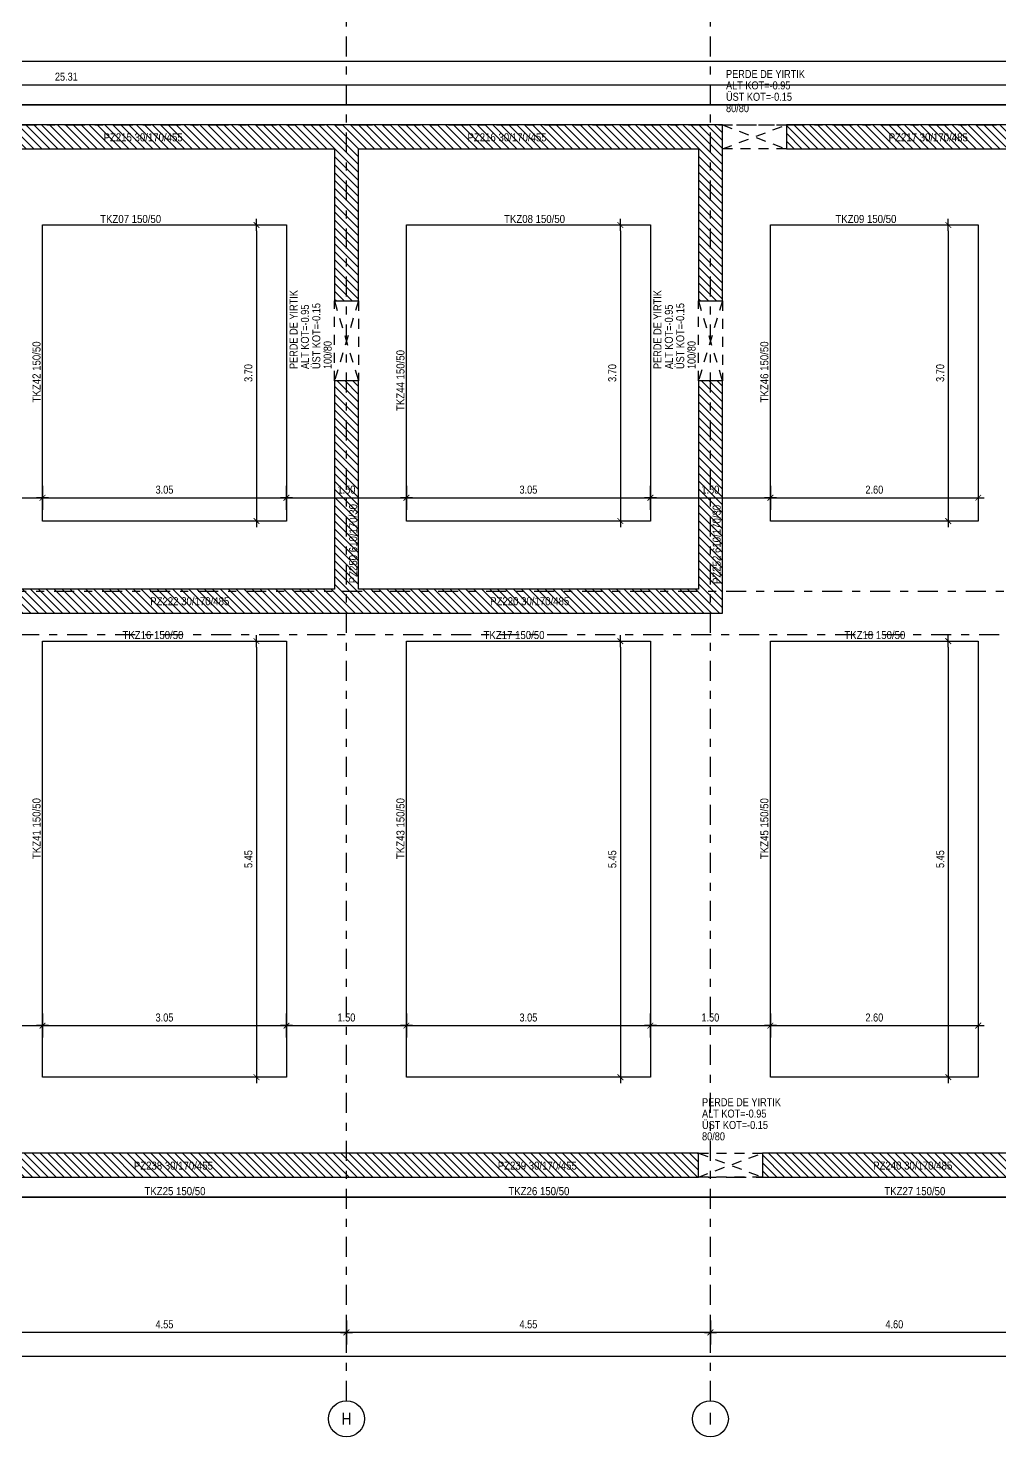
# Model space of a CAD drawing. Header units: metres. Extents: x 419734 to 420376, y 4564732 to 4565123.
# Drawn here: x 419849.07 to 419861.22, y 4565095.97 to 4565113.58 of the extents above; entities that cross this region are included whole.
import ezdxf
from ezdxf.enums import TextEntityAlignment as Align

# ---------------------------------------------------------------- set-up
doc = ezdxf.new("R2010")
doc.units = ezdxf.units.M
doc.linetypes.add('NASCOSTA', pattern=[0.375, 0.25, -0.125])
doc.linetypes.add('TRATTO-PUNTO', pattern=[1, 0.5, -0.25, 0, -0.25])
doc.layers.get('Defpoints').update_dxf_attribs({"color": 5})
for name, color, linetype in [('07-CARPENTERIA', 2, 'Continuous'), ('07-SIMBOLI', 1, 'Continuous'), ('SW_ASSI', 7, 'TRATTO-PUNTO'), ('SW_DIM', 33, 'Continuous'), ('SW_MAGRONE', 2, 'Continuous'), ('SW_SEZIONI_CARPENTERIA', 4, 'Continuous'), ('SW_TRATT_GRIGIO', 252, 'NASCOSTA'), ('SW_TRATTEGGIO_252', 252, 'Continuous'), ('SW_TXT_TESTI', 1, 'Continuous')]:
    doc.layers.add(name, color=color, linetype=linetype)
doc.styles.add('SWS', font='ARIALN.TTF')
doc.dimstyles.new('DIM-SW-50_m', dxfattribs={"dimtxt": 0.1, "dimasz": 0.075, "dimexe": 0.125, "dimexo": 0.125, "dimgap": 0.05, "dimtad": 1, "dimzin": 1, "dimdsep": 46, "dimtxsty": 'SWS', "dimblk1": 'D', "dimblk2": 'D', "dimsah": 1, "dimcen": 0.0075, "dimdle": 0.0625, "dimse1": 1, "dimse2": 1, "dimclrd": 256, "dimclre": 256, "dimclrt": 256, "dimazin": 0, "dimtfac": 0.75, "dimtmove": 1, "dimatfit": 3, "dimldrblk": 'D', "dimfxl": 0.125, "dimtvp": 1.5, "dimtolj": 1, "dimtzin": 0, "dimarcsym": 0})
pattern_1 = [(135, (419777.502614, 4565086.29963), (-0.049497475, -0.049497475), [])]

# ---------------------------------------------------------------- blocks, each defined once
blk = doc.blocks.new('D')
for p, q in [((-1, 0), (1, 0)), ((0, 2), (0, -2))]:
    blk.add_line(p, q)
at = {"const_width": 0.141}
blk.add_lwpolyline([(0.48, 0.48), (-0.48, -0.48)], dxfattribs=at)
blk = doc.blocks.new('*D86')
at = {"layer": 'Defpoints', "color": 0, "ltscale": 0.5, "transparency": 16777216}
for p in [(419862.454, 4565114.837), (419813.481, 4565112.616), (419862.454, 4565112.616)]:
    blk.add_point(p, dxfattribs=at)
at = {"layer": 'SW_DIM', "lineweight": -2, "ltscale": 0.5, "transparency": 16777216}
blk.add_line((419813.556, 4565114.837), (419862.379, 4565114.837), dxfattribs=at)
at = {"layer": 'SW_DIM', "lineweight": -2, "ltscale": 0.5, "transparency": 16777216, "xscale": 0.075, "yscale": 0.075, "zscale": 0.075, "rotation": 180}
blk.add_blockref('D', (419813.481, 4565114.837), dxfattribs=at)
at = {"layer": 'SW_DIM', "lineweight": -2, "ltscale": 0.5, "transparency": 16777216, "xscale": 0.075, "yscale": 0.075, "zscale": 0.075}
blk.add_blockref('D', (419862.454, 4565114.837), dxfattribs=at)
at = {"layer": 'SW_DIM', "ltscale": 0.5, "transparency": 16777216, "insert": (419837.968, 4565114.938), "char_height": 0.1, "attachment_point": 5, "style": 'SWS'}
blk.add_mtext('\\A1;48.97', dxfattribs=at)
blk = doc.blocks.new('*D98')
at = {"layer": 'Defpoints', "color": 0, "ltscale": 0.5, "transparency": 16777216}
for p in [(419857.604, 4565097.287), (419857.604, 4565097.275), (419862.204, 4565097.287)]:
    blk.add_point(p, dxfattribs=at)
at = {"layer": 'SW_DIM', "lineweight": -2, "ltscale": 0.5, "transparency": 16777216}
blk.add_line((419862.129, 4565097.275), (419857.679, 4565097.275), dxfattribs=at)
at = {"layer": 'SW_DIM', "lineweight": -2, "ltscale": 0.5, "transparency": 16777216, "xscale": 0.075, "yscale": 0.075, "zscale": 0.075, "rotation": 180}
blk.add_blockref('D', (419857.604, 4565097.275), dxfattribs=at)
at = {"layer": 'SW_DIM', "lineweight": -2, "ltscale": 0.5, "transparency": 16777216, "xscale": 0.075, "yscale": 0.075, "zscale": 0.075}
blk.add_blockref('D', (419862.204, 4565097.275), dxfattribs=at)
at = {"layer": 'SW_DIM', "ltscale": 0.5, "transparency": 16777216, "insert": (419859.904, 4565097.377), "char_height": 0.1, "attachment_point": 5, "style": 'SWS'}
blk.add_mtext('\\A1;4.60', dxfattribs=at)
blk = doc.blocks.new('*D99')
at = {"layer": 'Defpoints', "color": 0, "ltscale": 0.5, "transparency": 16777216}
for p in [(419853.054, 4565097.276), (419853.054, 4565097.276), (419857.604, 4565097.287)]:
    blk.add_point(p, dxfattribs=at)
at = {"layer": 'SW_DIM', "lineweight": -2, "ltscale": 0.5, "transparency": 16777216}
blk.add_line((419857.529, 4565097.276), (419853.129, 4565097.276), dxfattribs=at)
at = {"layer": 'SW_DIM', "lineweight": -2, "ltscale": 0.5, "transparency": 16777216, "xscale": 0.075, "yscale": 0.075, "zscale": 0.075, "rotation": 180}
blk.add_blockref('D', (419853.054, 4565097.276), dxfattribs=at)
at = {"layer": 'SW_DIM', "lineweight": -2, "ltscale": 0.5, "transparency": 16777216, "xscale": 0.075, "yscale": 0.075, "zscale": 0.075}
blk.add_blockref('D', (419857.604, 4565097.276), dxfattribs=at)
at = {"layer": 'SW_DIM', "ltscale": 0.5, "transparency": 16777216, "insert": (419855.329, 4565097.377), "char_height": 0.1, "attachment_point": 5, "style": 'SWS'}
blk.add_mtext('\\A1;4.55', dxfattribs=at)
blk = doc.blocks.new('*D100')
at = {"layer": 'Defpoints', "color": 0, "ltscale": 0.5, "transparency": 16777216}
for p in [(419848.504, 4565097.276), (419848.504, 4565097.276), (419853.054, 4565097.276)]:
    blk.add_point(p, dxfattribs=at)
at = {"layer": 'SW_DIM', "lineweight": -2, "ltscale": 0.5, "transparency": 16777216}
blk.add_line((419852.979, 4565097.276), (419848.579, 4565097.276), dxfattribs=at)
at = {"layer": 'SW_DIM', "lineweight": -2, "ltscale": 0.5, "transparency": 16777216, "xscale": 0.075, "yscale": 0.075, "zscale": 0.075, "rotation": 180}
blk.add_blockref('D', (419848.504, 4565097.276), dxfattribs=at)
at = {"layer": 'SW_DIM', "lineweight": -2, "ltscale": 0.5, "transparency": 16777216, "xscale": 0.075, "yscale": 0.075, "zscale": 0.075}
blk.add_blockref('D', (419853.054, 4565097.276), dxfattribs=at)
at = {"layer": 'SW_DIM', "ltscale": 0.5, "transparency": 16777216, "insert": (419850.779, 4565097.377), "char_height": 0.1, "attachment_point": 5, "style": 'SWS'}
blk.add_mtext('\\A1;4.55', dxfattribs=at)
blk = doc.blocks.new('*D108')
at = {"layer": 'Defpoints', "color": 0, "ltscale": 0.5, "transparency": 16777216}
for p in [(419813.481, 4565098.966), (419862.454, 4565098.966), (419862.454, 4565096.98)]:
    blk.add_point(p, dxfattribs=at)
at = {"layer": 'SW_DIM', "lineweight": -2, "ltscale": 0.5, "transparency": 16777216}
blk.add_line((419813.556, 4565096.98), (419862.379, 4565096.98), dxfattribs=at)
at = {"layer": 'SW_DIM', "lineweight": -2, "ltscale": 0.5, "transparency": 16777216, "xscale": 0.075, "yscale": 0.075, "zscale": 0.075, "rotation": 180}
blk.add_blockref('D', (419813.481, 4565096.98), dxfattribs=at)
at = {"layer": 'SW_DIM', "lineweight": -2, "ltscale": 0.5, "transparency": 16777216, "xscale": 0.075, "yscale": 0.075, "zscale": 0.075}
blk.add_blockref('D', (419862.454, 4565096.98), dxfattribs=at)
at = {"layer": 'SW_DIM', "ltscale": 0.5, "transparency": 16777216, "insert": (419837.968, 4565097.081), "char_height": 0.1, "attachment_point": 5, "style": 'SWS'}
blk.add_mtext('\\A1;48.97', dxfattribs=at)
blk = doc.blocks.new('*D118')
at = {"layer": 'Defpoints', "color": 0, "ltscale": 0.5, "transparency": 16777216}
for p in [(419851.948, 4565111.116), (419851.929, 4565107.416), (419851.948, 4565107.416)]:
    blk.add_point(p, dxfattribs=at)
at = {"layer": 'SW_DIM', "lineweight": -2, "ltscale": 0.5, "transparency": 16777216}
blk.add_line((419851.929, 4565111.041), (419851.929, 4565107.491), dxfattribs=at)
at = {"layer": 'SW_DIM', "lineweight": -2, "ltscale": 0.5, "transparency": 16777216, "xscale": 0.075, "yscale": 0.075, "zscale": 0.075}
for p, rotation in [((419851.929, 4565111.116), 90), ((419851.929, 4565107.416), 270)]:
    blk.add_blockref('D', p, dxfattribs=dict(at, rotation=rotation))
at = {"layer": 'SW_DIM', "ltscale": 0.5, "transparency": 16777216, "insert": (419851.828, 4565109.266), "char_height": 0.1, "attachment_point": 5, "rotation": 90, "style": 'SWS'}
blk.add_mtext('\\A1;3.70', dxfattribs=at)
blk = doc.blocks.new('*D119')
at = {"layer": 'Defpoints', "color": 0, "ltscale": 0.5, "transparency": 16777216}
for p in [(419856.498, 4565111.116), (419856.479, 4565107.416), (419856.498, 4565107.416)]:
    blk.add_point(p, dxfattribs=at)
at = {"layer": 'SW_DIM', "lineweight": -2, "ltscale": 0.5, "transparency": 16777216}
blk.add_line((419856.479, 4565111.041), (419856.479, 4565107.491), dxfattribs=at)
at = {"layer": 'SW_DIM', "lineweight": -2, "ltscale": 0.5, "transparency": 16777216, "xscale": 0.075, "yscale": 0.075, "zscale": 0.075}
for p, rotation in [((419856.479, 4565111.116), 90), ((419856.479, 4565107.416), 270)]:
    blk.add_blockref('D', p, dxfattribs=dict(at, rotation=rotation))
at = {"layer": 'SW_DIM', "ltscale": 0.5, "transparency": 16777216, "insert": (419856.378, 4565109.266), "char_height": 0.1, "attachment_point": 5, "rotation": 90, "style": 'SWS'}
blk.add_mtext('\\A1;3.70', dxfattribs=at)
blk = doc.blocks.new('*D120')
at = {"layer": 'Defpoints', "color": 0, "ltscale": 0.5, "transparency": 16777216}
for p in [(419860.598, 4565111.116), (419860.579, 4565107.416), (419860.598, 4565107.416)]:
    blk.add_point(p, dxfattribs=at)
at = {"layer": 'SW_DIM', "lineweight": -2, "ltscale": 0.5, "transparency": 16777216}
blk.add_line((419860.579, 4565111.041), (419860.579, 4565107.491), dxfattribs=at)
at = {"layer": 'SW_DIM', "lineweight": -2, "ltscale": 0.5, "transparency": 16777216, "xscale": 0.075, "yscale": 0.075, "zscale": 0.075}
for p, rotation in [((419860.579, 4565111.116), 90), ((419860.579, 4565107.416), 270)]:
    blk.add_blockref('D', p, dxfattribs=dict(at, rotation=rotation))
at = {"layer": 'SW_DIM', "ltscale": 0.5, "transparency": 16777216, "insert": (419860.478, 4565109.266), "char_height": 0.1, "attachment_point": 5, "rotation": 90, "style": 'SWS'}
blk.add_mtext('\\A1;3.70', dxfattribs=at)
blk = doc.blocks.new('*D121')
at = {"layer": 'Defpoints', "color": 0, "ltscale": 0.5, "transparency": 16777216}
for p in [(419860.598, 4565105.916), (419860.579, 4565100.466), (419860.598, 4565100.466)]:
    blk.add_point(p, dxfattribs=at)
at = {"layer": 'SW_DIM', "lineweight": -2, "ltscale": 0.5, "transparency": 16777216}
blk.add_line((419860.579, 4565105.841), (419860.579, 4565100.541), dxfattribs=at)
at = {"layer": 'SW_DIM', "lineweight": -2, "ltscale": 0.5, "transparency": 16777216, "xscale": 0.075, "yscale": 0.075, "zscale": 0.075}
for p, rotation in [((419860.579, 4565105.916), 90), ((419860.579, 4565100.466), 270)]:
    blk.add_blockref('D', p, dxfattribs=dict(at, rotation=rotation))
at = {"layer": 'SW_DIM', "ltscale": 0.5, "transparency": 16777216, "insert": (419860.478, 4565103.191), "char_height": 0.1, "attachment_point": 5, "rotation": 90, "style": 'SWS'}
blk.add_mtext('\\A1;5.45', dxfattribs=at)
blk = doc.blocks.new('*D122')
at = {"layer": 'Defpoints', "color": 0, "ltscale": 0.5, "transparency": 16777216}
for p in [(419856.498, 4565105.915), (419856.479, 4565100.465), (419856.498, 4565100.465)]:
    blk.add_point(p, dxfattribs=at)
at = {"layer": 'SW_DIM', "lineweight": -2, "ltscale": 0.5, "transparency": 16777216}
blk.add_line((419856.479, 4565105.84), (419856.479, 4565100.54), dxfattribs=at)
at = {"layer": 'SW_DIM', "lineweight": -2, "ltscale": 0.5, "transparency": 16777216, "xscale": 0.075, "yscale": 0.075, "zscale": 0.075}
for p, rotation in [((419856.479, 4565105.915), 90), ((419856.479, 4565100.465), 270)]:
    blk.add_blockref('D', p, dxfattribs=dict(at, rotation=rotation))
at = {"layer": 'SW_DIM', "ltscale": 0.5, "transparency": 16777216, "insert": (419856.378, 4565103.19), "char_height": 0.1, "attachment_point": 5, "rotation": 90, "style": 'SWS'}
blk.add_mtext('\\A1;5.45', dxfattribs=at)
blk = doc.blocks.new('*D123')
at = {"layer": 'Defpoints', "color": 0, "ltscale": 0.5, "transparency": 16777216}
for p in [(419851.948, 4565105.916), (419851.929, 4565100.466), (419851.948, 4565100.466)]:
    blk.add_point(p, dxfattribs=at)
at = {"layer": 'SW_DIM', "lineweight": -2, "ltscale": 0.5, "transparency": 16777216}
blk.add_line((419851.929, 4565105.841), (419851.929, 4565100.541), dxfattribs=at)
at = {"layer": 'SW_DIM', "lineweight": -2, "ltscale": 0.5, "transparency": 16777216, "xscale": 0.075, "yscale": 0.075, "zscale": 0.075}
for p, rotation in [((419851.929, 4565105.916), 90), ((419851.929, 4565100.466), 270)]:
    blk.add_blockref('D', p, dxfattribs=dict(at, rotation=rotation))
at = {"layer": 'SW_DIM', "ltscale": 0.5, "transparency": 16777216, "insert": (419851.828, 4565103.191), "char_height": 0.1, "attachment_point": 5, "rotation": 90, "style": 'SWS'}
blk.add_mtext('\\A1;5.45', dxfattribs=at)
blk = doc.blocks.new('*D140')
at = {"layer": 'Defpoints', "color": 0, "ltscale": 0.5, "transparency": 16777216}
for p in [(419847.754, 4565107.707), (419849.254, 4565107.707), (419849.254, 4565107.707)]:
    blk.add_point(p, dxfattribs=at)
at = {"layer": 'SW_DIM', "lineweight": -2, "ltscale": 0.5, "transparency": 16777216}
blk.add_line((419847.829, 4565107.707), (419849.179, 4565107.707), dxfattribs=at)
at = {"layer": 'SW_DIM', "lineweight": -2, "ltscale": 0.5, "transparency": 16777216, "xscale": 0.075, "yscale": 0.075, "zscale": 0.075, "rotation": 180}
blk.add_blockref('D', (419847.754, 4565107.707), dxfattribs=at)
at = {"layer": 'SW_DIM', "lineweight": -2, "ltscale": 0.5, "transparency": 16777216, "xscale": 0.075, "yscale": 0.075, "zscale": 0.075}
blk.add_blockref('D', (419849.254, 4565107.707), dxfattribs=at)
at = {"layer": 'SW_DIM', "ltscale": 0.5, "transparency": 16777216, "insert": (419848.504, 4565107.808), "char_height": 0.1, "attachment_point": 5, "style": 'SWS'}
blk.add_mtext('\\A1;1.50', dxfattribs=at)
blk = doc.blocks.new('*D141')
at = {"layer": 'Defpoints', "color": 0, "ltscale": 0.5, "transparency": 16777216}
for p in [(419849.254, 4565107.707), (419852.304, 4565107.707), (419852.304, 4565107.707)]:
    blk.add_point(p, dxfattribs=at)
at = {"layer": 'SW_DIM', "lineweight": -2, "ltscale": 0.5, "transparency": 16777216}
blk.add_line((419849.329, 4565107.707), (419852.229, 4565107.707), dxfattribs=at)
at = {"layer": 'SW_DIM', "lineweight": -2, "ltscale": 0.5, "transparency": 16777216, "xscale": 0.075, "yscale": 0.075, "zscale": 0.075, "rotation": 180}
blk.add_blockref('D', (419849.254, 4565107.707), dxfattribs=at)
at = {"layer": 'SW_DIM', "lineweight": -2, "ltscale": 0.5, "transparency": 16777216, "xscale": 0.075, "yscale": 0.075, "zscale": 0.075}
blk.add_blockref('D', (419852.304, 4565107.707), dxfattribs=at)
at = {"layer": 'SW_DIM', "ltscale": 0.5, "transparency": 16777216, "insert": (419850.779, 4565107.808), "char_height": 0.1, "attachment_point": 5, "style": 'SWS'}
blk.add_mtext('\\A1;3.05', dxfattribs=at)
blk = doc.blocks.new('*D142')
at = {"layer": 'Defpoints', "color": 0, "ltscale": 0.5, "transparency": 16777216}
for p in [(419852.304, 4565107.707), (419853.804, 4565107.707), (419853.804, 4565107.707)]:
    blk.add_point(p, dxfattribs=at)
at = {"layer": 'SW_DIM', "lineweight": -2, "ltscale": 0.5, "transparency": 16777216}
blk.add_line((419852.379, 4565107.707), (419853.729, 4565107.707), dxfattribs=at)
at = {"layer": 'SW_DIM', "lineweight": -2, "ltscale": 0.5, "transparency": 16777216, "xscale": 0.075, "yscale": 0.075, "zscale": 0.075, "rotation": 180}
blk.add_blockref('D', (419852.304, 4565107.707), dxfattribs=at)
at = {"layer": 'SW_DIM', "lineweight": -2, "ltscale": 0.5, "transparency": 16777216, "xscale": 0.075, "yscale": 0.075, "zscale": 0.075}
blk.add_blockref('D', (419853.804, 4565107.707), dxfattribs=at)
at = {"layer": 'SW_DIM', "ltscale": 0.5, "transparency": 16777216, "insert": (419853.054, 4565107.808), "char_height": 0.1, "attachment_point": 5, "style": 'SWS'}
blk.add_mtext('\\A1;1.50', dxfattribs=at)
blk = doc.blocks.new('*D143')
at = {"layer": 'Defpoints', "color": 0, "ltscale": 0.5, "transparency": 16777216}
for p in [(419853.804, 4565107.707), (419856.854, 4565107.707), (419856.854, 4565107.707)]:
    blk.add_point(p, dxfattribs=at)
at = {"layer": 'SW_DIM', "lineweight": -2, "ltscale": 0.5, "transparency": 16777216}
blk.add_line((419853.879, 4565107.707), (419856.779, 4565107.707), dxfattribs=at)
at = {"layer": 'SW_DIM', "lineweight": -2, "ltscale": 0.5, "transparency": 16777216, "xscale": 0.075, "yscale": 0.075, "zscale": 0.075, "rotation": 180}
blk.add_blockref('D', (419853.804, 4565107.707), dxfattribs=at)
at = {"layer": 'SW_DIM', "lineweight": -2, "ltscale": 0.5, "transparency": 16777216, "xscale": 0.075, "yscale": 0.075, "zscale": 0.075}
blk.add_blockref('D', (419856.854, 4565107.707), dxfattribs=at)
at = {"layer": 'SW_DIM', "ltscale": 0.5, "transparency": 16777216, "insert": (419855.329, 4565107.808), "char_height": 0.1, "attachment_point": 5, "style": 'SWS'}
blk.add_mtext('\\A1;3.05', dxfattribs=at)
blk = doc.blocks.new('*D144')
at = {"layer": 'Defpoints', "color": 0, "ltscale": 0.5, "transparency": 16777216}
for p in [(419856.854, 4565107.707), (419858.354, 4565107.707), (419858.354, 4565107.707)]:
    blk.add_point(p, dxfattribs=at)
at = {"layer": 'SW_DIM', "lineweight": -2, "ltscale": 0.5, "transparency": 16777216}
blk.add_line((419856.929, 4565107.707), (419858.279, 4565107.707), dxfattribs=at)
at = {"layer": 'SW_DIM', "lineweight": -2, "ltscale": 0.5, "transparency": 16777216, "xscale": 0.075, "yscale": 0.075, "zscale": 0.075, "rotation": 180}
blk.add_blockref('D', (419856.854, 4565107.707), dxfattribs=at)
at = {"layer": 'SW_DIM', "lineweight": -2, "ltscale": 0.5, "transparency": 16777216, "xscale": 0.075, "yscale": 0.075, "zscale": 0.075}
blk.add_blockref('D', (419858.354, 4565107.707), dxfattribs=at)
at = {"layer": 'SW_DIM', "ltscale": 0.5, "transparency": 16777216, "insert": (419857.604, 4565107.808), "char_height": 0.1, "attachment_point": 5, "style": 'SWS'}
blk.add_mtext('\\A1;1.50', dxfattribs=at)
blk = doc.blocks.new('*D145')
at = {"layer": 'Defpoints', "color": 0, "ltscale": 0.5, "transparency": 16777216}
for p in [(419858.354, 4565107.707), (419860.954, 4565107.707), (419860.954, 4565107.707)]:
    blk.add_point(p, dxfattribs=at)
at = {"layer": 'SW_DIM', "lineweight": -2, "ltscale": 0.5, "transparency": 16777216}
blk.add_line((419858.429, 4565107.707), (419860.879, 4565107.707), dxfattribs=at)
at = {"layer": 'SW_DIM', "lineweight": -2, "ltscale": 0.5, "transparency": 16777216, "xscale": 0.075, "yscale": 0.075, "zscale": 0.075, "rotation": 180}
blk.add_blockref('D', (419858.354, 4565107.707), dxfattribs=at)
at = {"layer": 'SW_DIM', "lineweight": -2, "ltscale": 0.5, "transparency": 16777216, "xscale": 0.075, "yscale": 0.075, "zscale": 0.075}
blk.add_blockref('D', (419860.954, 4565107.707), dxfattribs=at)
at = {"layer": 'SW_DIM', "ltscale": 0.5, "transparency": 16777216, "insert": (419859.654, 4565107.808), "char_height": 0.1, "attachment_point": 5, "style": 'SWS'}
blk.add_mtext('\\A1;2.60', dxfattribs=at)
blk = doc.blocks.new('*D154')
at = {"layer": 'Defpoints', "color": 0, "ltscale": 0.5, "transparency": 16777216}
for p in [(419849.254, 4565101.11), (419847.754, 4565100.934), (419849.254, 4565100.883)]:
    blk.add_point(p, dxfattribs=at)
at = {"layer": 'SW_DIM', "lineweight": -2, "ltscale": 0.5, "transparency": 16777216}
blk.add_line((419847.829, 4565101.11), (419849.179, 4565101.11), dxfattribs=at)
at = {"layer": 'SW_DIM', "lineweight": -2, "ltscale": 0.5, "transparency": 16777216, "xscale": 0.075, "yscale": 0.075, "zscale": 0.075, "rotation": 180}
blk.add_blockref('D', (419847.754, 4565101.11), dxfattribs=at)
at = {"layer": 'SW_DIM', "lineweight": -2, "ltscale": 0.5, "transparency": 16777216, "xscale": 0.075, "yscale": 0.075, "zscale": 0.075}
blk.add_blockref('D', (419849.254, 4565101.11), dxfattribs=at)
at = {"layer": 'SW_DIM', "ltscale": 0.5, "transparency": 16777216, "insert": (419848.504, 4565101.211), "char_height": 0.1, "attachment_point": 5, "style": 'SWS'}
blk.add_mtext('\\A1;1.50', dxfattribs=at)
blk = doc.blocks.new('*D155')
at = {"layer": 'Defpoints', "color": 0, "ltscale": 0.5, "transparency": 16777216}
for p in [(419852.304, 4565101.11), (419849.254, 4565100.883), (419852.304, 4565100.894)]:
    blk.add_point(p, dxfattribs=at)
at = {"layer": 'SW_DIM', "lineweight": -2, "ltscale": 0.5, "transparency": 16777216}
blk.add_line((419849.329, 4565101.11), (419852.229, 4565101.11), dxfattribs=at)
at = {"layer": 'SW_DIM', "lineweight": -2, "ltscale": 0.5, "transparency": 16777216, "xscale": 0.075, "yscale": 0.075, "zscale": 0.075, "rotation": 180}
blk.add_blockref('D', (419849.254, 4565101.11), dxfattribs=at)
at = {"layer": 'SW_DIM', "lineweight": -2, "ltscale": 0.5, "transparency": 16777216, "xscale": 0.075, "yscale": 0.075, "zscale": 0.075}
blk.add_blockref('D', (419852.304, 4565101.11), dxfattribs=at)
at = {"layer": 'SW_DIM', "ltscale": 0.5, "transparency": 16777216, "insert": (419850.779, 4565101.211), "char_height": 0.1, "attachment_point": 5, "style": 'SWS'}
blk.add_mtext('\\A1;3.05', dxfattribs=at)
blk = doc.blocks.new('*D156')
at = {"layer": 'Defpoints', "color": 0, "ltscale": 0.5, "transparency": 16777216}
for p in [(419853.804, 4565101.11), (419852.304, 4565100.894), (419853.804, 4565100.914)]:
    blk.add_point(p, dxfattribs=at)
at = {"layer": 'SW_DIM', "lineweight": -2, "ltscale": 0.5, "transparency": 16777216}
blk.add_line((419852.379, 4565101.11), (419853.729, 4565101.11), dxfattribs=at)
at = {"layer": 'SW_DIM', "lineweight": -2, "ltscale": 0.5, "transparency": 16777216, "xscale": 0.075, "yscale": 0.075, "zscale": 0.075, "rotation": 180}
blk.add_blockref('D', (419852.304, 4565101.11), dxfattribs=at)
at = {"layer": 'SW_DIM', "lineweight": -2, "ltscale": 0.5, "transparency": 16777216, "xscale": 0.075, "yscale": 0.075, "zscale": 0.075}
blk.add_blockref('D', (419853.804, 4565101.11), dxfattribs=at)
at = {"layer": 'SW_DIM', "ltscale": 0.5, "transparency": 16777216, "insert": (419853.054, 4565101.211), "char_height": 0.1, "attachment_point": 5, "style": 'SWS'}
blk.add_mtext('\\A1;1.50', dxfattribs=at)
blk = doc.blocks.new('*D157')
at = {"layer": 'Defpoints', "color": 0, "ltscale": 0.5, "transparency": 16777216}
for p in [(419856.854, 4565101.11), (419853.804, 4565100.914), (419856.854, 4565100.914)]:
    blk.add_point(p, dxfattribs=at)
at = {"layer": 'SW_DIM', "lineweight": -2, "ltscale": 0.5, "transparency": 16777216}
blk.add_line((419853.879, 4565101.11), (419856.779, 4565101.11), dxfattribs=at)
at = {"layer": 'SW_DIM', "lineweight": -2, "ltscale": 0.5, "transparency": 16777216, "xscale": 0.075, "yscale": 0.075, "zscale": 0.075, "rotation": 180}
blk.add_blockref('D', (419853.804, 4565101.11), dxfattribs=at)
at = {"layer": 'SW_DIM', "lineweight": -2, "ltscale": 0.5, "transparency": 16777216, "xscale": 0.075, "yscale": 0.075, "zscale": 0.075}
blk.add_blockref('D', (419856.854, 4565101.11), dxfattribs=at)
at = {"layer": 'SW_DIM', "ltscale": 0.5, "transparency": 16777216, "insert": (419855.329, 4565101.211), "char_height": 0.1, "attachment_point": 5, "style": 'SWS'}
blk.add_mtext('\\A1;3.05', dxfattribs=at)
blk = doc.blocks.new('*D158')
at = {"layer": 'Defpoints', "color": 0, "ltscale": 0.5, "transparency": 16777216}
for p in [(419858.354, 4565101.11), (419856.854, 4565100.914), (419858.354, 4565100.954)]:
    blk.add_point(p, dxfattribs=at)
at = {"layer": 'SW_DIM', "lineweight": -2, "ltscale": 0.5, "transparency": 16777216}
blk.add_line((419856.929, 4565101.11), (419858.279, 4565101.11), dxfattribs=at)
at = {"layer": 'SW_DIM', "lineweight": -2, "ltscale": 0.5, "transparency": 16777216, "xscale": 0.075, "yscale": 0.075, "zscale": 0.075, "rotation": 180}
blk.add_blockref('D', (419856.854, 4565101.11), dxfattribs=at)
at = {"layer": 'SW_DIM', "lineweight": -2, "ltscale": 0.5, "transparency": 16777216, "xscale": 0.075, "yscale": 0.075, "zscale": 0.075}
blk.add_blockref('D', (419858.354, 4565101.11), dxfattribs=at)
at = {"layer": 'SW_DIM', "ltscale": 0.5, "transparency": 16777216, "insert": (419857.604, 4565101.211), "char_height": 0.1, "attachment_point": 5, "style": 'SWS'}
blk.add_mtext('\\A1;1.50', dxfattribs=at)
blk = doc.blocks.new('*D159')
at = {"layer": 'Defpoints', "color": 0, "ltscale": 0.5, "transparency": 16777216}
for p in [(419860.954, 4565101.11), (419858.354, 4565100.954), (419860.954, 4565100.904)]:
    blk.add_point(p, dxfattribs=at)
at = {"layer": 'SW_DIM', "lineweight": -2, "ltscale": 0.5, "transparency": 16777216}
blk.add_line((419858.429, 4565101.11), (419860.879, 4565101.11), dxfattribs=at)
at = {"layer": 'SW_DIM', "lineweight": -2, "ltscale": 0.5, "transparency": 16777216, "xscale": 0.075, "yscale": 0.075, "zscale": 0.075, "rotation": 180}
blk.add_blockref('D', (419858.354, 4565101.11), dxfattribs=at)
at = {"layer": 'SW_DIM', "lineweight": -2, "ltscale": 0.5, "transparency": 16777216, "xscale": 0.075, "yscale": 0.075, "zscale": 0.075}
blk.add_blockref('D', (419860.954, 4565101.11), dxfattribs=at)
at = {"layer": 'SW_DIM', "ltscale": 0.5, "transparency": 16777216, "insert": (419859.654, 4565101.211), "char_height": 0.1, "attachment_point": 5, "style": 'SWS'}
blk.add_mtext('\\A1;2.60', dxfattribs=at)
blk = doc.blocks.new('*D180')
at = {"layer": 'Defpoints', "color": 0, "transparency": 16777216}
for p in [(419862.204, 4565112.868), (419836.899, 4565112.366), (419862.204, 4565112.366)]:
    blk.add_point(p, dxfattribs=at)
at = {"layer": 'SW_DIM', "lineweight": -2, "transparency": 16777216}
blk.add_line((419836.974, 4565112.868), (419862.129, 4565112.868), dxfattribs=at)
at = {"layer": 'SW_DIM', "lineweight": -2, "transparency": 16777216, "xscale": 0.075, "yscale": 0.075, "zscale": 0.075, "rotation": 180}
blk.add_blockref('D', (419836.899, 4565112.868), dxfattribs=at)
at = {"layer": 'SW_DIM', "lineweight": -2, "transparency": 16777216, "xscale": 0.075, "yscale": 0.075, "zscale": 0.075}
blk.add_blockref('D', (419862.204, 4565112.868), dxfattribs=at)
at = {"layer": 'SW_DIM', "transparency": 16777216, "insert": (419849.552, 4565112.969), "char_height": 0.1, "attachment_point": 5, "style": 'SWS'}
blk.add_mtext('\\A1;25.31', dxfattribs=at)
blk = doc.blocks.new('*D182')
at = {"layer": 'Defpoints', "color": 0, "ltscale": 0.5, "transparency": 16777216}
for p in [(419813.731, 4565113.161), (419813.731, 4565112.366), (419862.204, 4565112.366)]:
    blk.add_point(p, dxfattribs=at)
at = {"layer": 'SW_DIM', "lineweight": -2, "ltscale": 0.5, "transparency": 16777216}
blk.add_line((419862.129, 4565113.161), (419813.806, 4565113.161), dxfattribs=at)
at = {"layer": 'SW_DIM', "lineweight": -2, "ltscale": 0.5, "transparency": 16777216, "xscale": 0.075, "yscale": 0.075, "zscale": 0.075, "rotation": 180}
blk.add_blockref('D', (419813.731, 4565113.161), dxfattribs=at)
at = {"layer": 'SW_DIM', "lineweight": -2, "ltscale": 0.5, "transparency": 16777216, "xscale": 0.075, "yscale": 0.075, "zscale": 0.075}
blk.add_blockref('D', (419862.204, 4565113.161), dxfattribs=at)
at = {"layer": 'SW_DIM', "ltscale": 0.5, "transparency": 16777216, "insert": (419837.968, 4565113.262), "char_height": 0.1, "attachment_point": 5, "style": 'SWS'}
blk.add_mtext('\\A1;48.47', dxfattribs=at)

msp = doc.modelspace()

# ---------------------------------------------------------------- hatches: boundary and pattern name
at = {"layer": 'SW_TRATTEGGIO_252'}
h = msp.add_hatch(dxfattribs=at)
h.set_pattern_fill('_USER', color=256, scale=0.07, angle=135, pattern_type=0)
h.set_pattern_definition(pattern_1)
h.paths.add_polyline_path([(419857.75411, 4565112.36639), (419857.35432, 4565112.36639), (419852.80432, 4565112.36639), (419848.25432, 4565112.36639), (419842.70432, 4565112.36639), (419838.24911, 4565112.36639), (419838.24911, 4565112.06639), (419842.80411, 4565112.06639), (419842.80411, 4565110.16639), (419843.10411, 4565110.16639), (419843.10411, 4565112.06639), (419848.35411, 4565112.06639), (419848.35411, 4565110.16639), (419848.65411, 4565110.16639), (419848.65411, 4565112.06639), (419852.90411, 4565112.06639), (419852.90411, 4565110.16639), (419853.20411, 4565110.16639), (419853.20411, 4565112.06639), (419857.35432, 4565112.06639), (419857.45411, 4565112.06639), (419857.45411, 4565110.16639), (419857.75411, 4565110.16639), (419857.75411, 4565112.06639)])
h = msp.add_hatch(dxfattribs=at)
h.set_pattern_fill('_USER', color=256, scale=0.07, angle=135, pattern_type=0)
h.set_pattern_definition(pattern_1)
h.paths.add_polyline_path([(419862.20411, 4565106.86639), (419862.20411, 4565112.36639), (419858.55411, 4565112.36639), (419858.55411, 4565112.06639), (419861.90411, 4565112.06639), (419861.90411, 4565106.86639), (419861.90411, 4565099.51639), (419858.25411, 4565099.51639), (419858.25411, 4565099.21639), (419862.20411, 4565099.21639)])
h = msp.add_hatch(dxfattribs=at)
h.set_pattern_fill('_USER', color=256, scale=0.07, angle=135, pattern_type=0)
h.set_pattern_definition(pattern_1)
h.paths.add_polyline_path([(419857.75411, 4565109.16639), (419857.45411, 4565109.16639), (419857.45411, 4565106.56639), (419853.20411, 4565106.56639), (419853.20411, 4565109.16639), (419852.90411, 4565109.16639), (419852.90411, 4565106.56639), (419848.65411, 4565106.56639), (419848.65411, 4565109.16639), (419848.35411, 4565109.16639), (419848.35411, 4565106.56639), (419843.10411, 4565106.56639), (419843.10411, 4565109.16639), (419842.80411, 4565109.16639), (419842.80411, 4565106.26639), (419848.65411, 4565106.26639), (419852.90411, 4565106.26639), (419857.75411, 4565106.26639)])
h = msp.add_hatch(dxfattribs=at)
h.set_pattern_fill('_USER', color=256, scale=0.07, angle=135, pattern_type=0)
h.set_pattern_definition(pattern_1)
h.paths.add_polyline_path([(419857.45411, 4565099.51639), (419857.35432, 4565099.51639), (419852.80432, 4565099.51639), (419848.25432, 4565099.51639), (419843.32911, 4565099.51639), (419843.32911, 4565099.21639), (419848.25432, 4565099.21639), (419852.80432, 4565099.21639), (419857.35432, 4565099.21639), (419857.45411, 4565099.21639)])

# ---------------------------------------------------------------- linework, layer by layer
at = {"layer": '07-CARPENTERIA', "color": 1, "linetype": 'ByBlock'}
msp.add_lwpolyline([(419836.89911, 4565106.21639), (419836.89911, 4565098.96639), (419862.45411, 4565098.96639), (419862.45411, 4565112.61639), (419836.89911, 4565112.61639), (419836.89911, 4565107.41696)], dxfattribs=at)
msp.add_lwpolyline([(419862.45411, 4565098.96639), (419836.89911, 4565098.96639), (419836.89911, 4565112.61639), (419862.45411, 4565112.61639)], close=True, dxfattribs=at)
at = {"layer": '07-SIMBOLI', "color": 1}
for centre in [(419853.05411, 4565096.19601), (419857.60411, 4565096.19601)]:
    msp.add_circle(centre, 0.225, dxfattribs=at)
at = {"layer": 'SW_ASSI', "color": 8, "ltscale": 0.5}
msp.add_line((419864.21306, 4565105.99413), (419811.65859, 4565105.99413), dxfattribs=at)
at = {"layer": 'SW_ASSI', "ltscale": 0.5}
for points in [[(419853.05411, 4565096.42101), (419853.05411, 4565115.48197)], [(419857.60411, 4565096.42101), (419857.60411, 4565115.48197)], [(419811.60012, 4565112.36639), (419813.73139, 4565112.36639), (419835.73139, 4565112.36639), (419864.55674, 4565112.36639)], [(419811.60012, 4565106.54139), (419864.55674, 4565106.54139)], [(419811.60012, 4565099.21639), (419864.55674, 4565099.21639)]]:
    msp.add_lwpolyline(points, dxfattribs=at)
at = {"layer": 'SW_MAGRONE'}
for points in [[(419857.75411, 4565112.36639), (419857.35432, 4565112.36639), (419852.80432, 4565112.36639), (419848.25432, 4565112.36639), (419842.70432, 4565112.36639), (419838.24911, 4565112.36639), (419838.24911, 4565112.06639), (419842.80411, 4565112.06639), (419842.80411, 4565110.16639), (419843.10411, 4565110.16639), (419843.10411, 4565112.06639), (419848.35411, 4565112.06639), (419848.35411, 4565110.16639), (419848.65411, 4565110.16639), (419848.65411, 4565112.06639), (419852.90411, 4565112.06639), (419852.90411, 4565110.16639), (419853.20411, 4565110.16639), (419853.20411, 4565112.06639), (419857.35432, 4565112.06639), (419857.45411, 4565112.06639), (419857.45411, 4565110.16639), (419857.75411, 4565110.16639), (419857.75411, 4565112.06639)], [(419862.20411, 4565106.86639), (419862.20411, 4565112.36639), (419858.55411, 4565112.36639), (419858.55411, 4565112.06639), (419861.90411, 4565112.06639), (419861.90411, 4565106.86639), (419861.90411, 4565099.51639), (419858.25411, 4565099.51639), (419858.25411, 4565099.21639), (419862.20411, 4565099.21639)], [(419857.75411, 4565109.16639), (419857.45411, 4565109.16639), (419857.45411, 4565106.56639), (419853.20411, 4565106.56639), (419853.20411, 4565109.16639), (419852.90411, 4565109.16639), (419852.90411, 4565106.56639), (419848.65411, 4565106.56639), (419848.65411, 4565109.16639), (419848.35411, 4565109.16639), (419848.35411, 4565106.56639), (419843.10411, 4565106.56639), (419843.10411, 4565109.16639), (419842.80411, 4565109.16639), (419842.80411, 4565106.26639), (419848.65411, 4565106.26639), (419852.90411, 4565106.26639), (419857.75411, 4565106.26639)], [(419857.45411, 4565099.51639), (419857.35432, 4565099.51639), (419852.80432, 4565099.51639), (419848.25432, 4565099.51639), (419843.32911, 4565099.51639), (419843.32911, 4565099.21639), (419848.25432, 4565099.21639), (419852.80432, 4565099.21639), (419857.35432, 4565099.21639), (419857.45411, 4565099.21639)]]:
    msp.add_lwpolyline(points, close=True, dxfattribs=at)
at = {"layer": 'SW_SEZIONI_CARPENTERIA'}
for points in [[(419849.25411, 4565111.11639), (419852.30411, 4565111.11639), (419852.30411, 4565107.41639), (419849.25411, 4565107.41639), (419849.25411, 4565111.11639)], [(419856.85411, 4565100.46639), (419853.80411, 4565100.46639), (419853.80411, 4565105.91639), (419856.85411, 4565105.91639), (419856.85411, 4565100.465)]]:
    msp.add_lwpolyline(points, dxfattribs=at)
for points in [[(419853.80411, 4565111.11639), (419856.85411, 4565111.11639), (419856.85411, 4565107.41639), (419853.80411, 4565107.41639)], [(419858.35411, 4565107.41639), (419858.35411, 4565111.11639), (419860.95411, 4565111.11639), (419860.95411, 4565107.41639)], [(419852.30411, 4565100.46639), (419849.25411, 4565100.46639), (419849.25411, 4565105.91639), (419852.30411, 4565105.91639)], [(419858.35411, 4565100.46639), (419858.35411, 4565105.91639), (419860.95411, 4565105.91639), (419860.95411, 4565100.46639)]]:
    msp.add_lwpolyline(points, close=True, dxfattribs=at)
at = {"layer": 'SW_TRATT_GRIGIO', "ltscale": 0.5}
for points in [[(419857.75411, 4565112.06639), (419858.55411, 4565112.36639)], [(419857.75411, 4565112.36639), (419858.55411, 4565112.06639)], [(419853.20411, 4565110.16639), (419852.90411, 4565109.16639)], [(419852.90411, 4565110.16639), (419853.20411, 4565109.16639)], [(419857.75411, 4565110.16639), (419857.45411, 4565109.16639)], [(419857.45411, 4565110.16639), (419857.75411, 4565109.16639)], [(419857.45411, 4565099.21639), (419858.25411, 4565099.51639)], [(419857.45411, 4565099.51639), (419858.25411, 4565099.21639)]]:
    msp.add_lwpolyline(points, dxfattribs=at)
for points in [[(419857.75411, 4565112.36639), (419858.55411, 4565112.36639), (419858.55411, 4565112.06639), (419857.75411, 4565112.06639)], [(419852.90411, 4565110.16639), (419853.20411, 4565110.16639), (419853.20411, 4565109.16639), (419852.90411, 4565109.16639)], [(419857.45411, 4565110.16639), (419857.75411, 4565110.16639), (419857.75411, 4565109.16639), (419857.45411, 4565109.16639)], [(419857.45411, 4565099.51639), (419858.25411, 4565099.51639), (419858.25411, 4565099.21639), (419857.45411, 4565099.21639)]]:
    msp.add_lwpolyline(points, close=True, dxfattribs=at)
at = {"layer": 'SW_TXT_TESTI', "color": 2}
msp.add_lwpolyline([(419852.80432, 4565112.06639), (419852.90411, 4565112.06639)], dxfattribs=at)

# ---------------------------------------------------------------- texts
at = {"layer": 'SW_TXT_TESTI', "color": 2, "style": 'SWS', "width": 1.05}
for s, p in [('PZ215 30/170/455', (419850.01693, 4565112.1617)), ('PZ216 30/170/455', (419854.56693, 4565112.1617)), ('PZ217 30/170/485', (419859.83311, 4565112.1617)), ('TKZ07 150/50', (419849.97496, 4565111.14139)), ('TKZ08 150/50', (419855.02486, 4565111.14139)), ('TKZ09 150/50', (419859.16775, 4565111.14139)), ('PZ222 30/170/485', (419850.6, 4565106.36398)), ('PZ220 30/170/485', (419854.85, 4565106.36398)), ('TKZ16 150/50', (419850.25378, 4565105.94139)), ('TKZ17 150/50', (419854.76834, 4565105.94139)), ('TKZ18 150/50', (419859.27911, 4565105.94139)), ('PZ238 30/170/455', (419850.39568, 4565099.31016)), ('PZ239 30/170/455', (419854.94568, 4565099.31016)), ('PZ240 30/170/485', (419859.63891, 4565099.31097)), ('TKZ25 150/50', (419850.52932, 4565098.99139)), ('TKZ26 150/50', (419855.07932, 4565098.99139)), ('TKZ27 150/50', (419859.77922, 4565098.99139))]:
    msp.add_text(s, height=0.1, dxfattribs=at).set_placement(p)
for s, p in [('TKZ42 150/50', (419849.22911, 4565108.89859)), ('TKZ44 150/50', (419853.77911, 4565108.79127)), ('TKZ46 150/50', (419858.32911, 4565108.89859)), ('PZ250 610/170/30', (419853.18837, 4565106.63837)), ('PZ252 610/170/30', (419857.73225, 4565106.62911)), ('TKZ41 150/50', (419849.22911, 4565103.19139)), ('TKZ43 150/50', (419853.77911, 4565103.19139)), ('TKZ45 150/50', (419858.32911, 4565103.1907))]:
    msp.add_text(s, height=0.1, rotation=90, dxfattribs=at).set_placement(p)
at = {"layer": 'SW_TXT_TESTI', "color": 4, "style": 'SWS'}
for s, p in [('H', (419853.05411, 4565096.19601)), ('I', (419857.60411, 4565096.19601))]:
    msp.add_text(s, height=0.15, rotation=0.110239, dxfattribs=at).set_placement(p, align=Align.MIDDLE_CENTER)
at = {"layer": 'SW_TXT_TESTI', "char_height": 0.1, "width": 0.9914263, "attachment_point": 1, "line_spacing_factor": 0.852193, "style": 'SWS'}
for insert in [(419857.79987, 4565113.0527), (419857.49987, 4565100.2027)]:
    msp.add_mtext('PERDE DE YIRTIK ALT KOT=-0.95 ÜST KOT=-0.15 80/80', dxfattribs=dict(at, insert=insert))
at = {"layer": 'SW_TXT_TESTI', "char_height": 0.1, "width": 0.9914263, "attachment_point": 1, "rotation": 90, "line_spacing_factor": 0.852193, "style": 'SWS'}
for insert in [(419852.34288, 4565109.31567), (419856.89288, 4565109.31567)]:
    msp.add_mtext('PERDE DE YIRTIK ALT KOT=-0.95 ÜST KOT=-0.15 {\\fArial Narrow|b0|i0|c162|p34;10}0/80', dxfattribs=dict(at, insert=insert))

# ---------------------------------------------------------------- dimensions: what is measured, and where the dimension line sits
at = {"layer": 'SW_DIM', "ltscale": 0.5}
for base, p1, p2, picture, middle in [((419862.45411, 4565114.83652), (419813.48139, 4565112.61639), (419862.45411, 4565112.61639), '*D86', (419837.96775, 4565114.93757)), ((419813.73139, 4565113.16069), (419862.20411, 4565112.36639), (419813.73139, 4565112.36639), '*D182', (419837.96775, 4565113.26175)), ((419849.25411, 4565107.7071), (419847.75411, 4565107.7071), (419849.25411, 4565107.7071), '*D140', (419848.50411, 4565107.80816)), ((419852.30411, 4565107.7071), (419849.25411, 4565107.7071), (419852.30411, 4565107.7071), '*D141', (419850.77911, 4565107.80816)), ((419853.80411, 4565107.7071), (419852.30411, 4565107.7071), (419853.80411, 4565107.7071), '*D142', (419853.05411, 4565107.80816)), ((419856.85411, 4565107.7071), (419853.80411, 4565107.7071), (419856.85411, 4565107.7071), '*D143', (419855.32911, 4565107.80816)), ((419858.35411, 4565107.7071), (419856.85411, 4565107.7071), (419858.35411, 4565107.7071), '*D144', (419857.60411, 4565107.80816)), ((419860.95411, 4565107.7071), (419858.35411, 4565107.7071), (419860.95411, 4565107.7071), '*D145', (419859.65411, 4565107.80816)), ((419849.25411, 4565101.11039), (419847.75411, 4565100.9335), (419849.25411, 4565100.8831), '*D154', (419848.50411, 4565101.21145)), ((419852.30411, 4565101.11039), (419849.25411, 4565100.8831), (419852.30411, 4565100.89397), '*D155', (419850.77911, 4565101.21145)), ((419853.80411, 4565101.11039), (419852.30411, 4565100.89397), (419853.80411, 4565100.91413), '*D156', (419853.05411, 4565101.21145)), ((419856.85411, 4565101.11039), (419853.80411, 4565100.91413), (419856.85411, 4565100.91413), '*D157', (419855.32911, 4565101.21145)), ((419858.35411, 4565101.11039), (419856.85411, 4565100.91413), (419858.35411, 4565100.95446), '*D158', (419857.60411, 4565101.21145)), ((419860.95411, 4565101.11039), (419858.35411, 4565100.95446), (419860.95411, 4565100.90431), '*D159', (419859.65411, 4565101.21145)), ((419862.45411, 4565096.98007), (419813.48139, 4565098.96639), (419862.45411, 4565098.96639), '*D108', (419837.96775, 4565097.08113)), ((419848.50411, 4565097.27596), (419853.05411, 4565097.27596), (419848.50411, 4565097.27596), '*D100', (419850.77911, 4565097.37682)), ((419853.05411, 4565097.27596), (419857.60411, 4565097.28665), (419853.05411, 4565097.27596), '*D99', (419855.32911, 4565097.37682)), ((419857.60411, 4565097.27545), (419862.20411, 4565097.28665), (419857.60411, 4565097.28665), '*D98', (419859.90411, 4565097.37651))]:
    dim = msp.add_linear_dim(base=base, p1=p1, p2=p2, dimstyle='DIM-SW-50_m', dxfattribs=at)
    dim.commit()
    dim.dimension.update_dxf_attribs({"geometry": picture, "text_midpoint": middle})
at = {"layer": 'SW_DIM'}
dim = msp.add_linear_dim(base=(419862.2041118667, 4565112.867806904), p1=(419836.8991118637, 4565112.3663905384), p2=(419862.2041118667, 4565112.3663905384), dimstyle='DIM-SW-50_m', dxfattribs=at)
dim.commit()
dim.dimension.update_dxf_attribs({"geometry": '*D180', "text_midpoint": (419849.5516118652, 4565112.9688642016)})
at = {"layer": 'SW_DIM', "ltscale": 0.5}
for base, p1, p2, picture, middle in [((419851.92894, 4565107.41639), (419851.94762, 4565111.11639), (419851.94762, 4565107.41639), '*D118', (419851.82788, 4565109.26639)), ((419856.47894, 4565107.41639), (419856.49762, 4565111.11639), (419856.49762, 4565107.41639), '*D119', (419856.37788, 4565109.26639)), ((419860.57894, 4565107.41639), (419860.59762, 4565111.11639), (419860.59762, 4565107.41639), '*D120', (419860.47788, 4565109.26639)), ((419851.92894, 4565100.46639), (419851.94762, 4565105.91639), (419851.94762, 4565100.46639), '*D123', (419851.82809, 4565103.19139)), ((419856.47894, 4565100.465), (419856.49762, 4565105.915), (419856.49762, 4565100.465), '*D122', (419856.37809, 4565103.19)), ((419860.57894, 4565100.46639), (419860.59762, 4565105.91639), (419860.59762, 4565100.46639), '*D121', (419860.47809, 4565103.19139))]:
    dim = msp.add_linear_dim(base=base, p1=p1, p2=p2, angle=90, dimstyle='DIM-SW-50_m', dxfattribs=at)
    dim.commit()
    dim.dimension.update_dxf_attribs({"geometry": picture, "text_midpoint": middle})

doc.saveas('drawing.dxf')
